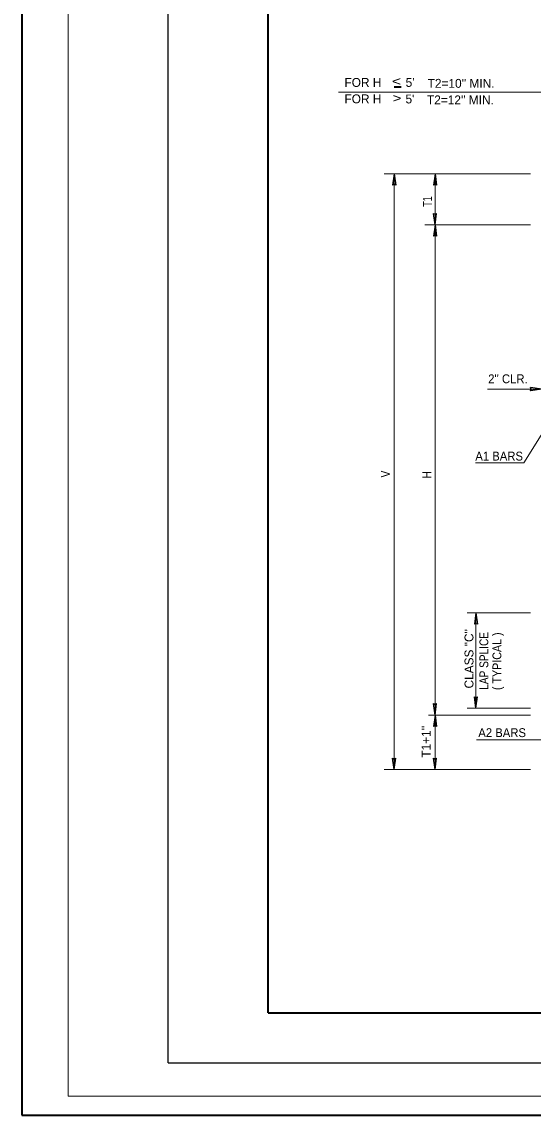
# Model space of a CAD drawing. Extents: x 307 to 681, y 3 to 276.
# Drawn here: x 307.5 to 384.2, y 3 to 167.1 of the extents above; entities that cross this region are included whole.
import ezdxf

# ---------------------------------------------------------------- set-up
doc = ezdxf.new("R2010")
doc.units = 0
doc.header["$LTSCALE"] = 0.53
doc.layers.add('1', color=7, linetype='Continuous', lineweight=25)

msp = doc.modelspace()

# ---------------------------------------------------------------- linework, layer by layer
at = {"layer": '1', "lineweight": 13}
for p, q in [((314.4038, 5.8759), (314.4038, 235.8851)), ((383.8029, 144.3066), (361.8324, 144.3066)), ((363.3349, 54.9057), (363.3349, 144.3066)), ((369.4692, 136.6437), (369.4692, 144.3066)), ((383.8029, 136.6437), (367.9431, 136.6437)), ((369.4692, 63.0782), (369.4692, 136.6437)), ((377.3363, 111.9721), (385.4789, 111.9721)), ((383.8029, 78.3973), (374.2829, 78.3973)), ((375.5969, 64.0905), (375.5969, 78.3973)), ((383.8029, 64.0905), (374.2829, 64.0905)), ((383.8029, 63.0782), (368.4569, 63.0782)), ((369.4692, 54.9057), (369.4692, 63.0782)), ((386.1627, 59.3439), (375.6944, 59.3439)), ((383.8029, 54.9057), (361.8324, 54.9057)), ((314.4038, 5.8759), (674.4185, 5.8759))]:
    msp.add_line(p, q, dxfattribs=at)
at = {"layer": '1', "lineweight": 40}
for q in [(344.4051, 223.385), (669.4179, 18.3767)]:
    msp.add_line((344.4051, 18.3767), q, dxfattribs=at)
at = {"layer": '1', "lineweight": 35}
msp.add_line((363.3377, 157.3323), (364.3812, 157.3323), dxfattribs=at)
at = {"layer": '1'}
for p, q in [((363.3349, 144.3066), (363.1009, 142.6036)), ((363.3349, 144.3066), (363.5689, 142.6036)), ((369.4692, 144.3066), (369.2353, 142.6036)), ((369.4692, 144.3066), (369.7032, 142.6036)), ((369.4692, 136.6437), (369.2353, 138.3467)), ((369.4692, 136.6437), (369.7032, 138.3467)), ((369.4692, 136.6437), (369.2353, 134.9407)), ((369.4692, 136.6437), (369.7032, 134.9407)), ((385.4789, 111.9721), (383.7759, 112.2061)), ((385.4789, 111.9721), (383.7759, 111.7381)), ((375.5969, 78.3973), (375.3629, 76.6943)), ((375.5969, 78.3973), (375.8309, 76.6943)), ((375.5969, 64.0905), (375.3629, 65.7935)), ((375.5969, 64.0905), (375.8309, 65.7935)), ((369.4692, 63.0782), (369.2353, 64.7812)), ((369.4692, 63.0782), (369.7032, 64.7812)), ((369.4692, 63.0782), (369.2353, 61.3752)), ((369.4692, 63.0782), (369.7032, 61.3752)), ((363.3349, 54.9057), (363.1009, 56.6088)), ((363.3349, 54.9057), (363.5689, 56.6088)), ((369.4692, 54.9057), (369.2353, 56.6088)), ((369.4692, 54.9057), (369.7032, 56.6088)), ((329.4046, 10.8764), (674.4185, 10.8764))]:
    msp.add_line(p, q, dxfattribs=at)
at = {"layer": '1', "lineweight": 35}
msp.add_lwpolyline([(307.4508, 3.0334), (680.7374, 3.0334), (680.7374, 276.4384), (307.4508, 276.4384)], close=True, dxfattribs=at)
at = {"layer": '1'}
for points in [[(329.4046, 10.8764), (329.4046, 230.8851), (674.4185, 230.8851)], [(363.5689, 142.6036), (363.3325, 142.7353), (363.1009, 142.6036)], [(369.7032, 142.6036), (369.4668, 142.7353), (369.2353, 142.6036)], [(369.2353, 138.3467), (369.4717, 138.2149), (369.7032, 138.3467)], [(369.7032, 134.9407), (369.4668, 135.0724), (369.2353, 134.9407)], [(383.7759, 111.7381), (383.9077, 111.9745), (383.7759, 112.2061)], [(375.8309, 76.6943), (375.5945, 76.8261), (375.3629, 76.6943)], [(375.3629, 65.7935), (375.5993, 65.6617), (375.8309, 65.7935)], [(369.2353, 64.7812), (369.4717, 64.6494), (369.7032, 64.7812)], [(369.7032, 61.3752), (369.4668, 61.5069), (369.2353, 61.3752)], [(363.1009, 56.6088), (363.3373, 56.477), (363.5689, 56.6088)], [(369.2353, 56.6088), (369.4717, 56.477), (369.7032, 56.6088)]]:
    msp.add_lwpolyline(points, dxfattribs=at)
at = {"layer": '1', "lineweight": 13}
for points in [[(391.6066, 156.5687), (385.4789, 156.5687), (354.9786, 156.5687)], [(386.3994, 106.6552), (382.7736, 100.9278), (375.5267, 100.9278)]]:
    msp.add_lwpolyline(points, dxfattribs=at)

# ---------------------------------------------------------------- texts
at = {"layer": '1'}
for s, p in [('FOR H', (355.8668, 157.3413)), ("5'", (365.0457, 157.3413)), ("T2=10'' MIN.", (368.3508, 157.2002)), ('FOR H', (355.8669, 154.8743)), ("5'", (365.0302, 154.8588)), ("T2=12'' MIN.", (368.2482, 154.7177))]:
    msp.add_text(s, height=1.333, dxfattribs=at).set_placement(p)
for s, width, p in [('<', 1.3, (363.0023, 157.5237)), ('>', 1.3, (363.0768, 154.9871)), ("2'' CLR.", 0.95, (377.4416, 112.8665)), ('A1 BARS', 0.95, (375.5064, 101.263)), ('A2 BARS', 0.95, (375.9548, 59.7618))]:
    msp.add_text(s, height=1.333, dxfattribs=dict(at, width=width)).set_placement(p)
for s, width, p in [('T1', 0.75, (368.9808, 139.3537)), ('V', 0.85, (362.6964, 98.7313)), ('H', 0.85, (368.9062, 98.5803)), ('LAP SPLICE', 0.85, (377.4572, 66.8688)), ('( TYPICAL )', 0.9, (379.4175, 66.822))]:
    msp.add_text(s, height=1.333, rotation=90, dxfattribs=dict(at, width=width)).set_placement(p)
for s, p in [('CLASS "C"', (375.2232, 67.0591)), ("T1+1''", (368.7821, 56.6767))]:
    msp.add_text(s, height=1.333, rotation=90, dxfattribs=at).set_placement(p)

doc.saveas('drawing.dxf')
